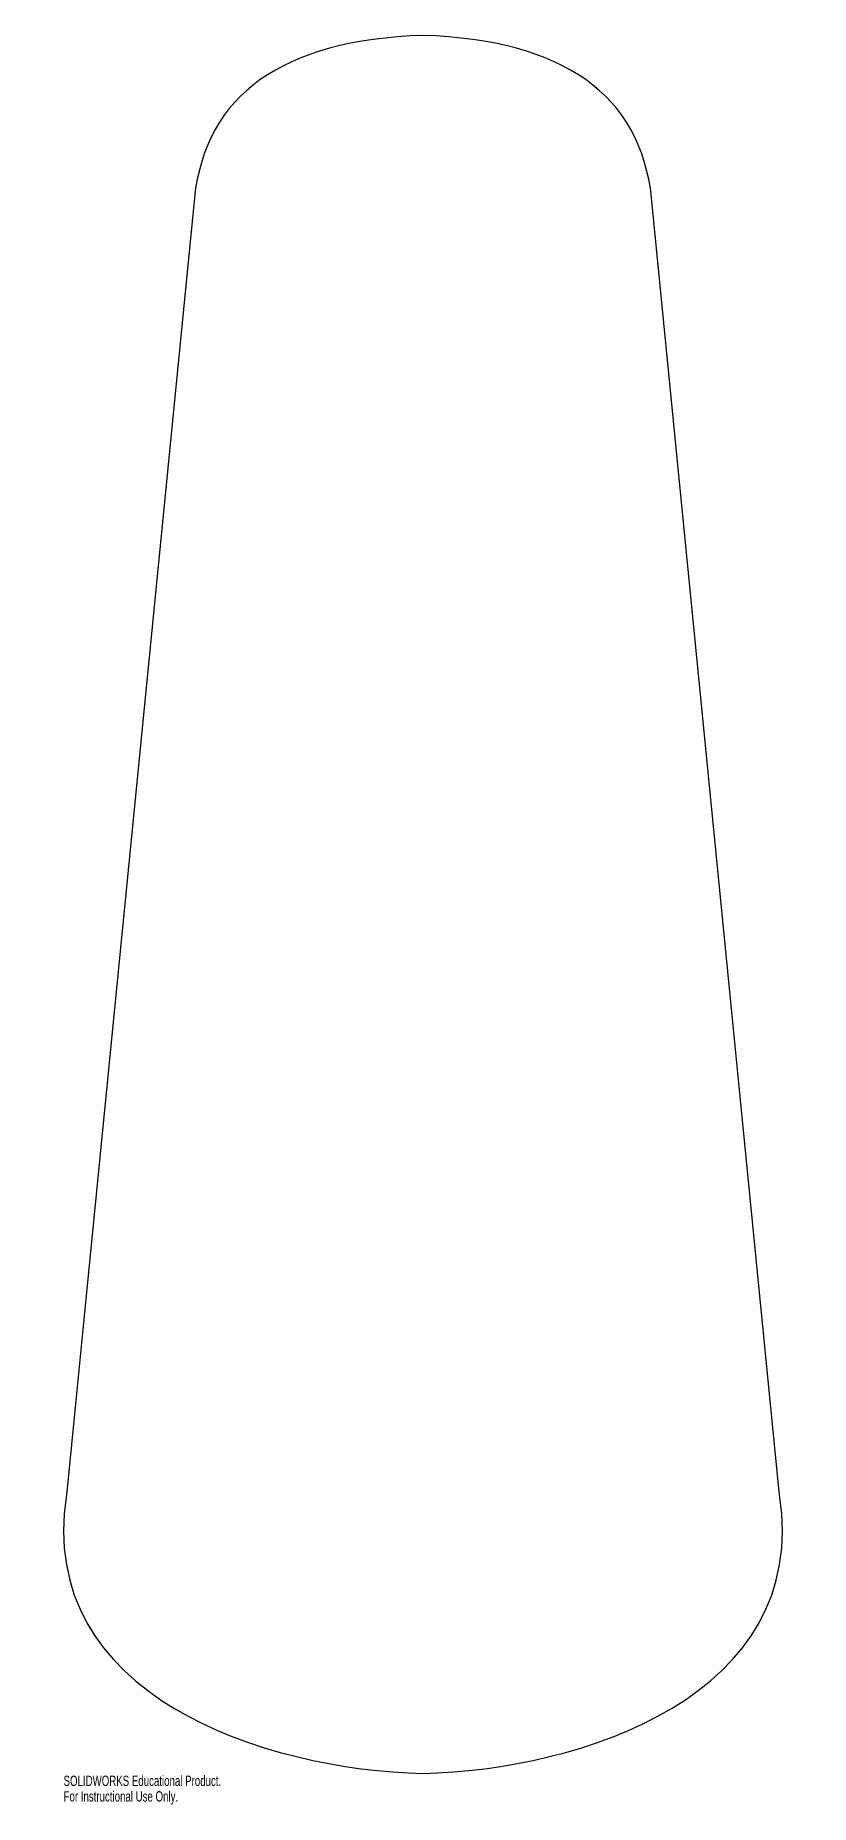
# Model space of a CAD drawing. Header units: inches. Extents: x -7.1 to 7.1, y -0.6 to 32.
import ezdxf

# ---------------------------------------------------------------- set-up
doc = ezdxf.new("R2010")
doc.units = ezdxf.units.IN
doc.header["$MEASUREMENT"] = 0
doc.styles.add('SLDTEXTSTYLE0', font='TXT', dxfattribs={"width": 0.7})

msp = doc.modelspace()

# ---------------------------------------------------------------- linework, layer by layer
at = {"color": 7, "linetype": 'Continuous', "lineweight": 25}
for p, q in [((-4.208, 29.009), (-6.562, 5.125)), ((6.562, 5.125), (4.208, 29.009))]:
    msp.add_line(p, q, dxfattribs=at)
for points in [[(0, 32), (-2.589, 31.91), (-3.992, 30.913), (-4.208, 29.009)], [(4.208, 29.009), (3.992, 30.913), (2.589, 31.91), (0, 32)], [(-6.562, 5.125), (-7.133, 1.425), (-2.9, 0.069), (0, 0)], [(0, 0), (2.9, 0.069), (7.133, 1.425), (6.562, 5.125)]]:
    msp.add_open_spline(points, degree=3, dxfattribs=at)

# ---------------------------------------------------------------- texts
at = {"color": 7, "linetype": 'Continuous', "char_height": 0.1903, "attachment_point": 1, "style": 'SLDTEXTSTYLE0'}
for s, insert in [('SOLIDWORKS Educational Product.', (-6.615, -0.04)), ('For Instructional Use Only.', (-6.615, -0.326))]:
    msp.add_mtext(s, dxfattribs=dict(at, insert=insert))

doc.saveas('drawing.dxf')
